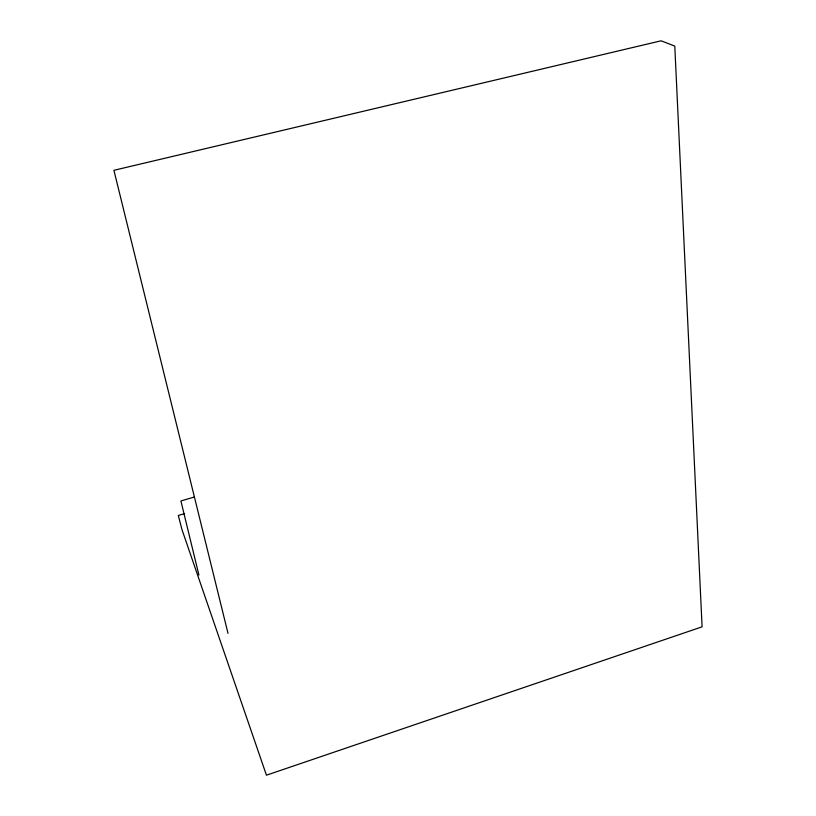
<?xml version="1.0" encoding="UTF-8"?>
<svg xmlns="http://www.w3.org/2000/svg" width="816" height="816" viewBox="0 0 816 816"><rect width="100%" height="100%" fill="white"/><g stroke="black" fill="none" stroke-linecap="round" stroke-linejoin="round"><path stroke-width="1.22" d="M184.355 513.672L178.316 515.447L181.968 529.594L266.444 775.2L702.086 626.831L674.781 46.073L661.082 40.8L113.914 170.309L228.001 633.338M194.157 497.087L180.907 500.953L198.91 575.045"/></g></svg>
